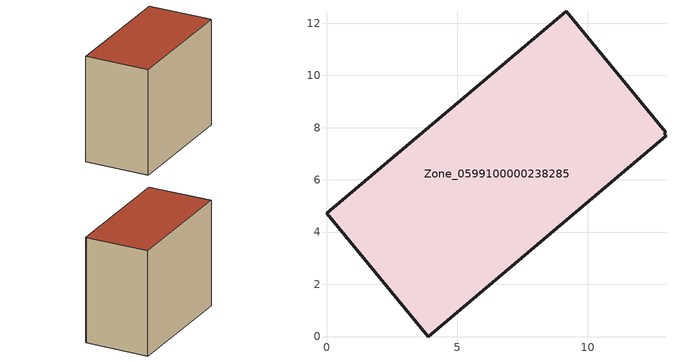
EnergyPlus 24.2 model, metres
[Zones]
Zone_0599100000238285
 floor ground (C_G): 12.99,7.82 12.93,7.77 13,7.69 3.89,0 0,4.72 9.18,12.45 z0
 wall outside (C_F): 12.99,7.82 9.18,12.45 0,4.72 3.89,0 13,7.69 12.93,7.77 12.99,7.82 z0:9.91
 roof outside (C_R): 12.93,7.77 12.99,7.82 9.18,12.45 0,4.72 3.89,0 13,7.69 z9.91
[BUILDING]
Pand.0599100000238285: North Axis=0; Terrain=City; Loads Convergence Tolerance Value=0.04; Temperature Convergence Tolerance Value=0.4; Solar Distribution=FullExterior; Maximum Number of Warmup Days=25; Minimum Number of Warmup Days=1
[Site:Location]
Rotterdam.The.Hague.AP_ZH_NLD Design_Conditions: Latitude=51.96; Longitude=4.45; Time Zone=1; Elevation=-4.5
[SITE:GROUNDTEMPERATURE:BUILDINGSURFACE]
18, 18, 18, 18, 18, 18, 18, 18, 18, 18, 18, 18
[MATERIAL] Thermal Absorptance=0.9; Solar Absorptance=0.7; Visible Absorptance=0.7
Name | Roughness | Thickness | Conductivity | Density | Specific Heat
G.TI.1946 | MediumSmooth | 0.15 | 1 | 540 | 1210
F.TI.1946 | Rough | 0.3 | 0.857143 | 1920 | 840
R.TI.1946 | MediumRough | 0.2 | 0.1 | 1500 | 1000
[CONSTRUCTION]
C_G: G.TI.1946
C_F: F.TI.1946
C_R: R.TI.1946
[ZONE]
Zone_0599100000238285: Type=1; Multiplier=1; Ceiling Height=Autocalculate; Volume=Autocalculate; Floor Area=autocalculate; Part of Total Floor Area=Yes
[ZONEINFILTRATION:DESIGNFLOWRATE]
Infil_Zone_0599100000238285: Zone or ZoneList or Space or SpaceList=Zone_0599100000238285; Schedule=AlwaysOn; Design Flow Rate Calculation Method=Flow/Area; Flow Rate per Floor Area=0.003; Constant Term Coefficient=1; Temperature Term Coefficient=0; Velocity Term Coefficient=0; Velocity Squared Term Coefficient=0
[HVACTEMPLATE:ZONE:IDEALLOADSAIRSYSTEM]
Zone_0599100000238285: Maximum Heating Supply Air Temperature=50; Minimum Cooling Supply Air Temperature=13; Maximum Heating Supply Air Humidity Ratio=0.0156; Minimum Cooling Supply Air Humidity Ratio=0.0077; Heating Limit=NoLimit; Cooling Limit=NoLimit; Dehumidification Control Type=ConstantSensibleHeatRatio; Cooling Sensible Heat Ratio=0.7; Dehumidification Setpoint=60; Humidification Control Type=None; Humidification Setpoint=30; Outdoor Air Method=None; Outdoor Air Flow Rate per Person=0.00944; Outdoor Air Flow Rate per Zone Floor Area=0; Outdoor Air Flow Rate per Zone=0; Demand Controlled Ventilation Type=None; Outdoor Air Economizer Type=NoEconomizer; Heat Recovery Type=None; Sensible Heat Recovery Effectiveness=0.7; Latent Heat Recovery Effectiveness=0.65
[ZONECONTROL:THERMOSTAT]
ThermostatControl_Zone_0599100000238285: Zone or ZoneList=Zone_0599100000238285; Control Type Schedule=DualSetpointControlType; Control 1=Thermostat_Zone_0599100000238285; Temperature Difference Between Cutout And Setpoint=0
[THERMOSTATSETPOINT:DUALSETPOINT]
Thermostat_Zone_0599100000238285: Heating Setpoint Temperature Schedule=HeatingSetpoint_Zone_0599100000238285; Cooling Setpoint Temperature Schedule=CoolingSetpoint_Zone_0599100000238285
[SCHEDULE:COMPACT]
HeatingSetpoint_Zone_0599100000238285: Through: 12/31, For: AllDays, Until: 24:00, 21
CoolingSetpoint_Zone_0599100000238285: Through: 12/31, For: AllDays, Until: 24:00, 24
DualSetpointControlType: Through: 12/31, For: AllDays, Until: 24:00, 4
AlwaysOn: Through: 12/31, For: AllDays, Until: 24:00, 1
